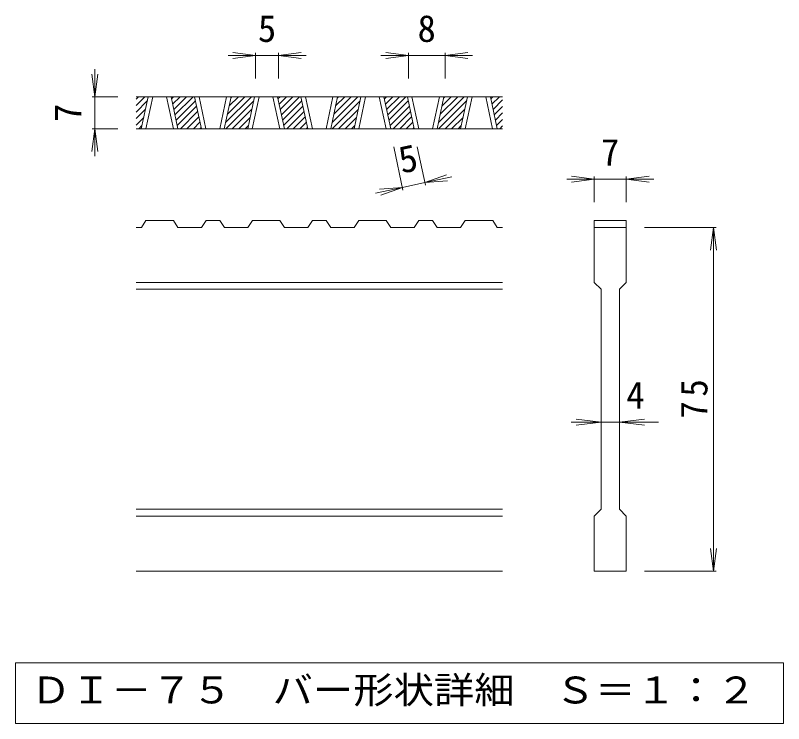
# Model space of a CAD drawing. Units: millimetres on the paper, enlarged 10 times, with parts at other scales. Extents: x -2312 to 2340, y -1941 to 1620.
# Drawn here: x -2312 to -1474, y -1505 to -732 of the extents above; entities that cross this region are included whole.
import ezdxf
from ezdxf.enums import TextEntityAlignment as Align

# ---------------------------------------------------------------- set-up
doc = ezdxf.new("R2010")
doc.units = ezdxf.units.MM
doc.header["$LTSCALE"] = 10
doc.layers.add('D-0', color=3, linetype='Continuous', lineweight=9)
doc.layers.add('D-4', color=7, linetype='Continuous', lineweight=9)
doc.styles.add('ＭＳ ゴシック', font='')
doc.styles.get('ＭＳ ゴシック').set_extended_font_data('MS Gothic')

msp = doc.modelspace()

# ---------------------------------------------------------------- linework, layer by layer
at = {"layer": 'D-0'}
for p, q in [((-1780.41, -821.22), (-2180.41, -821.22)), ((-2180.41, -823.86), (-2177.77, -821.22)), ((-2180.41, -830.93), (-2170.7, -821.22)), ((-2174.68, -856.22), (-2167.19, -821.22)), ((-2169.68, -856.22), (-2162.19, -821.22)), ((-2147.19, -821.22), (-2139.7, -856.22)), ((-2142.19, -821.22), (-2134.7, -856.22)), ((-2141.7, -823.5), (-2139.42, -821.22)), ((-2140.46, -829.32), (-2132.35, -821.22)), ((-2139.21, -835.15), (-2125.28, -821.22)), ((-2137.96, -840.97), (-2118.21, -821.22)), ((-2109.13, -856.22), (-2116.62, -821.22)), ((-2104.13, -856.22), (-2111.62, -821.22)), ((-2081.64, -821.22), (-2089.13, -856.22)), ((-2076.62, -821.22), (-2084.11, -856.22)), ((-2082.63, -849.28), (-2054.57, -821.22)), ((-2080.7, -840.28), (-2061.64, -821.22)), ((-2078.78, -831.29), (-2068.71, -821.22)), ((-2076.85, -822.29), (-2075.78, -821.22)), ((-2058.55, -856.22), (-2051.06, -821.22)), ((-2053.55, -856.22), (-2046.06, -821.22)), ((-2031.06, -821.22), (-2023.57, -856.22)), ((-2026.06, -821.22), (-2018.57, -856.22)), ((-2025.57, -823.5), (-2023.29, -821.22)), ((-2024.32, -829.32), (-2016.22, -821.22)), ((-2023.08, -835.15), (-2009.15, -821.22)), ((-2021.83, -840.97), (-2002.08, -821.22)), ((-1993, -856.22), (-2000.49, -821.22)), ((-1988, -856.22), (-1995.49, -821.22)), ((-1965.51, -821.22), (-1973, -856.22)), ((-1960.49, -821.22), (-1967.98, -856.22)), ((-1966.5, -849.28), (-1938.44, -821.22)), ((-1964.57, -840.28), (-1945.51, -821.22)), ((-1962.65, -831.29), (-1952.58, -821.22)), ((-1960.72, -822.29), (-1959.65, -821.22)), ((-1942.42, -856.22), (-1934.93, -821.22)), ((-1937.42, -856.22), (-1929.93, -821.22)), ((-1914.93, -821.22), (-1907.44, -856.22)), ((-1909.93, -821.22), (-1902.44, -856.22)), ((-1909.44, -823.5), (-1907.16, -821.22)), ((-1908.19, -829.32), (-1900.09, -821.22)), ((-1906.95, -835.15), (-1893.02, -821.22)), ((-1905.7, -840.97), (-1885.95, -821.22)), ((-1876.87, -856.22), (-1884.36, -821.22)), ((-1871.87, -856.22), (-1879.36, -821.22)), ((-1849.38, -821.22), (-1856.87, -856.22)), ((-1844.36, -821.22), (-1851.85, -856.22)), ((-1850.36, -849.28), (-1822.31, -821.22)), ((-1848.44, -840.28), (-1829.38, -821.22)), ((-1846.51, -831.29), (-1836.45, -821.22)), ((-1844.59, -822.29), (-1843.52, -821.22)), ((-1826.28, -856.22), (-1818.79, -821.22)), ((-1821.28, -856.22), (-1813.79, -821.22)), ((-1798.79, -821.22), (-1791.3, -856.22)), ((-1793.79, -821.22), (-1786.3, -856.22)), ((-1793.31, -823.5), (-1791.03, -821.22)), ((-1792.06, -829.32), (-1783.96, -821.22)), ((-2180.41, -838), (-2168.16, -825.75)), ((-2136.72, -846.8), (-2115.66, -825.74)), ((-2082.5, -856.22), (-2052.03, -825.75)), ((-2020.58, -846.8), (-1999.53, -825.74)), ((-1966.37, -856.22), (-1935.89, -825.75)), ((-1904.45, -846.8), (-1883.39, -825.74)), ((-1850.24, -856.22), (-1819.76, -825.75)), ((-1790.81, -835.15), (-1780.41, -824.75)), ((-2180.41, -845.08), (-2170.08, -834.74)), ((-2135.47, -852.62), (-2114.41, -831.56)), ((-2132, -856.22), (-2113.16, -837.39)), ((-2075.43, -856.22), (-2053.95, -834.74)), ((-2019.34, -852.62), (-1998.28, -831.56)), ((-2015.87, -856.22), (-1997.03, -837.39)), ((-1959.3, -856.22), (-1937.82, -834.74)), ((-1903.21, -852.62), (-1882.15, -831.56)), ((-1899.73, -856.22), (-1880.9, -837.39)), ((-1843.17, -856.22), (-1821.69, -834.74)), ((-1789.57, -840.97), (-1780.41, -831.82)), ((-2180.41, -852.15), (-2172.01, -843.74)), ((-2124.93, -856.22), (-2111.92, -843.21)), ((-2068.36, -856.22), (-2055.88, -843.74)), ((-2008.79, -856.22), (-1995.79, -843.21)), ((-1952.23, -856.22), (-1939.74, -843.74)), ((-1892.66, -856.22), (-1879.65, -843.21)), ((-1836.09, -856.22), (-1823.61, -843.74)), ((-1788.32, -846.8), (-1780.41, -838.89)), ((-1787.07, -852.62), (-1780.41, -845.96)), ((-2177.42, -856.22), (-2173.93, -852.74)), ((-2117.86, -856.22), (-2110.67, -849.04)), ((-2110.78, -856.22), (-2109.42, -854.86)), ((-2061.29, -856.22), (-2057.8, -852.74)), ((-2001.72, -856.22), (-1994.54, -849.04)), ((-1994.65, -856.22), (-1993.29, -854.86)), ((-1945.16, -856.22), (-1941.67, -852.74)), ((-1885.59, -856.22), (-1878.41, -849.04)), ((-1878.52, -856.22), (-1877.16, -854.86)), ((-1829.02, -856.22), (-1825.54, -852.74)), ((-1783.6, -856.22), (-1780.41, -853.03)), ((-1780.41, -856.22), (-2180.41, -856.22)), ((-2174.59, -963.72), (-2180.41, -963.72)), ((-2174.59, -963.72), (-2169.59, -956.22)), ((-2139.61, -956.22), (-2169.59, -956.22)), ((-2139.61, -956.22), (-2134.61, -963.72)), ((-2109.05, -963.72), (-2134.61, -963.72)), ((-2109.05, -963.72), (-2104.05, -956.22)), ((-2089.05, -956.22), (-2104.05, -956.22)), ((-2089.05, -956.22), (-2084.03, -963.72)), ((-2058.46, -963.72), (-2084.03, -963.72)), ((-2058.46, -963.72), (-2053.46, -956.22)), ((-2023.48, -956.22), (-2053.46, -956.22)), ((-2023.48, -956.22), (-2018.48, -963.72)), ((-1992.91, -963.72), (-2018.48, -963.72)), ((-1992.91, -963.72), (-1987.91, -956.22)), ((-1972.91, -956.22), (-1987.91, -956.22)), ((-1972.91, -956.22), (-1967.89, -963.72)), ((-1942.33, -963.72), (-1967.89, -963.72)), ((-1942.33, -963.72), (-1937.33, -956.22)), ((-1907.35, -956.22), (-1937.33, -956.22)), ((-1907.35, -956.22), (-1902.35, -963.72)), ((-1876.78, -963.72), (-1902.35, -963.72)), ((-1876.78, -963.72), (-1871.78, -956.22)), ((-1856.78, -956.22), (-1871.78, -956.22)), ((-1856.78, -956.22), (-1851.76, -963.72)), ((-1826.2, -963.72), (-1851.76, -963.72)), ((-1826.2, -963.72), (-1821.2, -956.22)), ((-1791.22, -956.22), (-1821.2, -956.22)), ((-1791.22, -956.22), (-1786.22, -963.72)), ((-1780.41, -963.72), (-1786.22, -963.72)), ((-1680.41, -956.22), (-1680.41, -963.72)), ((-1680.41, -963.72), (-1645.42, -963.72)), ((-1680.41, -1023.72), (-1680.41, -963.72)), ((-1645.42, -963.72), (-1645.42, -1023.72)), ((-1780.41, -1023.72), (-2180.41, -1023.72)), ((-1680.41, -1023.72), (-1672.92, -1031.22)), ((-1652.92, -1031.22), (-1645.42, -1023.72)), ((-1780.41, -1031.22), (-2180.41, -1031.22)), ((-1672.92, -1271.22), (-1672.92, -1031.22)), ((-1652.92, -1031.22), (-1652.92, -1271.22)), ((-1780.41, -1271.22), (-2180.41, -1271.22)), ((-1680.41, -1278.72), (-1672.92, -1271.22)), ((-1652.92, -1271.22), (-1645.42, -1278.72)), ((-1780.41, -1278.72), (-2180.41, -1278.72)), ((-1680.41, -1338.72), (-1680.41, -1278.72)), ((-1645.42, -1278.72), (-1645.42, -1338.72)), ((-1780.41, -1338.72), (-2180.41, -1338.72)), ((-1645.42, -1338.72), (-1680.41, -1338.72))]:
    msp.add_line(p, q, dxfattribs=at)
msp.add_lwpolyline([(-1680.41, -956.22), (-1645.42, -956.22), (-1645.42, -963.72)], dxfattribs=at)
at = {"layer": 'D-0', "color": 7}
msp.add_lwpolyline([(-2312.07, -1438.72), (-2312.07, -1505.17), (-1473.76, -1505.17), (-1473.76, -1438.72)], close=True, dxfattribs=at)
at = {"layer": 'D-4'}
for p, q in [((-2049.92, -776.22), (-2079.92, -776.22)), ((-2049.92, -776.22), (-2074.7, -772.96)), ((-2049.92, -776.22), (-2074.7, -779.48)), ((-2049.92, -773.22), (-2049.92, -801.22)), ((-2024.92, -776.22), (-2049.92, -776.22)), ((-2024.92, -776.22), (-2000.13, -772.96)), ((-2024.92, -773.22), (-2024.92, -801.22)), ((-2024.92, -776.22), (-2000.13, -779.48)), ((-2024.92, -776.22), (-1994.92, -776.22)), ((-1883.22, -776.22), (-1913.22, -776.22)), ((-1883.22, -776.22), (-1908, -772.96)), ((-1883.22, -776.22), (-1908, -779.48)), ((-1883.22, -773.22), (-1883.22, -801.22)), ((-1843.22, -776.22), (-1883.22, -776.22)), ((-1843.22, -776.22), (-1818.43, -772.96)), ((-1843.22, -773.22), (-1843.22, -801.22)), ((-1843.22, -776.22), (-1818.43, -779.48)), ((-1843.22, -776.22), (-1813.22, -776.22)), ((-2225.41, -821.22), (-2225.41, -791.22)), ((-2225.41, -821.22), (-2228.68, -796.43)), ((-2225.41, -821.22), (-2222.15, -796.43)), ((-2228.41, -821.22), (-2200.41, -821.22)), ((-2225.41, -821.22), (-2225.41, -856.22)), ((-2225.41, -856.22), (-2228.68, -881.01)), ((-2228.41, -856.22), (-2200.41, -856.22)), ((-2225.41, -856.22), (-2222.15, -881.01)), ((-2225.41, -856.22), (-2225.41, -886.22)), ((-1889.12, -923.06), (-1899.24, -875.78)), ((-1864.67, -917.83), (-1873.67, -875.78)), ((-1865.3, -914.89), (-1841.75, -906.52)), ((-1865.3, -914.89), (-1835.97, -908.62)), ((-1865.3, -914.89), (-1840.38, -912.9)), ((-1680.41, -911.22), (-1710.41, -911.22)), ((-1680.41, -911.22), (-1705.2, -907.96)), ((-1680.41, -911.22), (-1705.2, -914.48)), ((-1680.41, -908.22), (-1680.41, -936.22)), ((-1645.42, -911.22), (-1680.41, -911.22)), ((-1645.42, -911.22), (-1620.63, -907.96)), ((-1645.42, -908.22), (-1645.42, -936.22)), ((-1645.42, -911.22), (-1620.63, -914.48)), ((-1645.42, -911.22), (-1615.42, -911.22)), ((-1889.75, -920.12), (-1919.08, -926.4)), ((-1889.75, -920.12), (-1914.67, -922.12)), ((-1889.75, -920.12), (-1913.3, -928.5)), ((-1865.3, -914.89), (-1889.75, -920.12)), ((-1547.42, -963.72), (-1625.42, -963.72)), ((-1550.42, -963.72), (-1553.68, -988.51)), ((-1550.42, -963.72), (-1547.15, -988.51)), ((-1550.42, -1338.72), (-1550.42, -963.72)), ((-1672.92, -1176.22), (-1700.2, -1172.96)), ((-1652.92, -1176.22), (-1625.63, -1172.96)), ((-1672.92, -1176.22), (-1705.42, -1176.22)), ((-1672.92, -1176.22), (-1700.2, -1179.48)), ((-1652.92, -1176.22), (-1672.92, -1176.22)), ((-1652.92, -1176.22), (-1625.63, -1179.48)), ((-1652.92, -1176.22), (-1610.42, -1176.22)), ((-1550.42, -1338.72), (-1553.68, -1313.94)), ((-1550.42, -1338.72), (-1547.15, -1313.94)), ((-1547.42, -1338.72), (-1625.42, -1338.72))]:
    msp.add_line(p, q, dxfattribs=at)

# ---------------------------------------------------------------- texts
at = {"layer": 'D-0', "color": 2, "style": 'ＭＳ ゴシック', "width": 1.1}
msp.add_text('ＤＩ－７５\u3000バー形状詳細\u3000Ｓ＝１：２', height=29.33, dxfattribs=at).set_placement((-2295.42, -1491.95), align=Align.BOTTOM_LEFT)
at = {"layer": 'D-4', "color": 2, "style": 'ＭＳ ゴシック'}
for s, p in [('5', (-2047.42, -770.22)), ('8', (-1873.22, -770.22)), ('7', (-1672.92, -905.22)), ('4', (-1645.42, -1170.22))]:
    msp.add_text(s, height=29.33, dxfattribs=at).set_placement(p, align=Align.BOTTOM_LEFT)
for s, rotation, p in [('7', 90, (-2231.41, -848.72)), ('5', 12.079, (-1888.56, -913.73))]:
    msp.add_text(s, height=29.33, rotation=rotation, dxfattribs=at).set_placement(p, align=Align.BOTTOM_LEFT)
at = {"layer": 'D-4', "color": 2, "insert": (-1556.42, -1172.47), "char_height": 29.33, "attachment_point": 7, "rotation": 90, "style": 'ＭＳ ゴシック'}
msp.add_mtext('\\T1.27;\\W0.95;75', dxfattribs=at)

doc.saveas('drawing.dxf')
